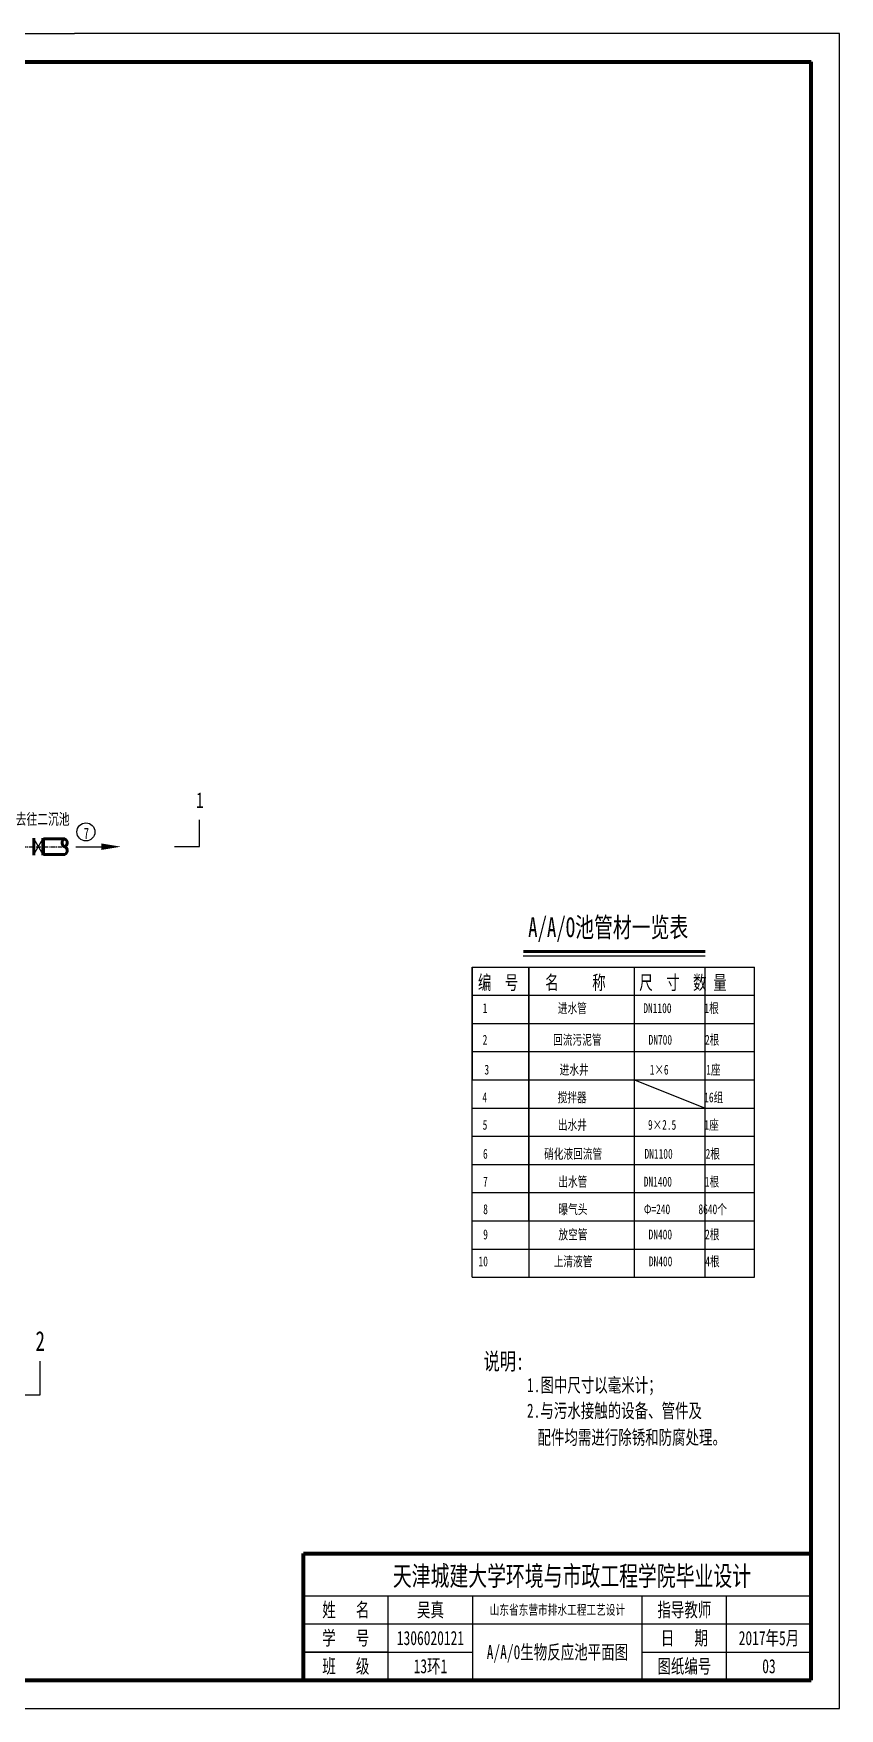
# Model space of a CAD drawing. Header units: millimetres. Extents: x 738100 to 1284508, y 138373 to 260796.
# Drawn here: x 849157 to 906300, y 141996 to 260796 of the extents above; entities that cross this region are included whole.
import ezdxf
from ezdxf.enums import TextEntityAlignment as Align

# ---------------------------------------------------------------- set-up
doc = ezdxf.new("R2010")
doc.units = ezdxf.units.MM
doc.linetypes.add('CENTER', pattern=[50.8, 31.75, -6.35, 6.35, -6.35])
doc.layers.add('标注', color=7, linetype='Continuous')
doc.layers.add('轴线', color=6, linetype='CENTER')
doc.layers.add('边框粗', color=7, linetype='Continuous', lineweight=100)
doc.layers.add('进水管', color=3, linetype='Continuous', lineweight=53)
doc.styles.add('样式 1', font='', dxfattribs={"width": 0.7, "height": 2500})
doc.styles.add('样式 3', font='', dxfattribs={"width": 0.7, "height": 1000})
doc.styles.add('长仿宋', font='simfang.ttf', dxfattribs={"width": 0.7})
doc.styles.add('长仿宋体', font='simfang.ttf', dxfattribs={"width": 0.7})
doc.styles.get('样式 1').set_extended_font_data('FangSong_GB2312')
doc.styles.get('样式 3').set_extended_font_data('FangSong_GB2312')

msp = doc.modelspace()

# ---------------------------------------------------------------- linework, layer by layer
for p, q in [((772063.655, 260796.31), (852063.655, 260796.31)), ((880266.628, 172586.222), (880266.628, 194586.222)), ((880266.628, 194586.222), (900266.628, 194586.222)), ((880266.628, 194586.222), (880266.628, 186586.222)), ((884266.628, 176586.222), (884266.628, 194586.222)), ((884266.628, 194586.222), (884266.628, 172586.222)), ((891766.628, 172586.222), (891766.628, 194586.222)), ((896766.628, 172586.222), (896766.628, 194586.222)), ((900266.628, 172586.222), (900266.628, 194586.222)), ((880266.628, 192586.222), (900266.628, 192586.222)), ((880266.628, 190586.222), (900266.628, 190586.222)), ((880266.628, 188586.222), (900266.628, 188586.222)), ((880266.628, 186586.222), (900266.628, 186586.222)), ((880266.628, 184586.222), (900266.628, 184586.222)), ((880266.628, 182586.222), (900266.628, 182586.222)), ((880266.628, 182586.222), (900266.628, 182586.222)), ((880266.628, 180586.222), (900266.628, 180586.222)), ((880266.628, 180586.222), (900266.628, 180586.222)), ((880266.628, 178586.222), (900266.628, 178586.222))]:
    msp.add_line(p, q)
at = {"ltscale": 10}
for p, q in [((860921.485, 203124.02), (860921.485, 205033.157)), ((849174.025, 203681.464), (849814.025, 202561.464)), ((849174.025, 202561.464), (849814.025, 203681.464)), ((859148.414, 203124.02), (860921.485, 203124.02)), ((891766.628, 186586.222), (896766.628, 184586.222)), ((880266.628, 176586.222), (900266.628, 176586.222)), ((880266.628, 174586.222), (900266.628, 174586.222)), ((880266.628, 172586.222), (900266.628, 172586.222)), ((849617.607, 164242.871), (849617.607, 166629.292)), ((847401.268, 164242.871), (849617.607, 164242.871))]:
    msp.add_line(p, q, dxfattribs=at)
at = {"lineweight": 25, "ltscale": 100}
msp.add_line((852162.686, 203121.464), (853966.787, 203121.464), dxfattribs=at)
at = {"lineweight": 53}
msp.add_line((883895.16, 195687.02), (896766.628, 195687.02), dxfattribs=at)
at = {"color": 7, "linetype": 'Continuous', "lineweight": 70}
for p, q in [((868300.048, 143996.31), (868300.048, 152996.31)), ((868300.048, 152996.31), (904300.048, 152996.31))]:
    msp.add_line(p, q, dxfattribs=at)
at = {"color": 7, "linetype": 'Continuous', "lineweight": 53}
msp.add_line((868300.048, 147996.31), (868300.048, 149996.31), dxfattribs=at)
at = {"color": 7, "linetype": 'Continuous', "lineweight": -3}
for p, q in [((868300.048, 149996.31), (904300.048, 149996.31)), ((874300.048, 143996.31), (874300.048, 149996.31)), ((880300.048, 143996.31), (880300.048, 149996.31)), ((892300.048, 143996.31), (892300.048, 149996.31)), ((898300.048, 143996.31), (898300.048, 149996.31)), ((868300.048, 145996.31), (868300.048, 147996.31)), ((868300.048, 147996.31), (904300.048, 147996.31)), ((868300.048, 145996.31), (880300.048, 145996.31)), ((892300.048, 145996.31), (904300.048, 145996.31))]:
    msp.add_line(p, q, dxfattribs=at)
at = {"lineweight": -3}
msp.add_line((874300.048, 145996.31), (868300.048, 145996.31), dxfattribs=at)
msp.add_lwpolyline([(772063.655, 260796.31), (738100.048, 260796.31), (738100.048, 141996.31), (906300.048, 141996.31), (906300.048, 260796.31), (852063.655, 260796.31)])
at = {"lineweight": 25, "ltscale": 100}
msp.add_lwpolyline([(853966.787, 203121.464, 460.23, 0, 0), (855347.477, 203121.322, 0, 0, 0)], format="xyseb", dxfattribs=at)
msp.add_circle((852871.801, 204167.357), 640)
at = {"layer": '标注', "ltscale": 10}
msp.add_line((883873.53, 195377.362), (896772.257, 195377.362), dxfattribs=at)
at = {"layer": '轴线', "ltscale": 10}
msp.add_line((846300.494, 203121.464), (851369.742, 203121.464), dxfattribs=at)
at = {"layer": '边框粗', "lineweight": 100}
for p, q in [((743100.048, 258796.31), (904300.048, 258796.31)), ((904300.048, 143996.31), (904300.048, 258796.31)), ((743100.048, 143996.31), (904300.048, 143996.31))]:
    msp.add_line(p, q, dxfattribs=at)
at = {"layer": '进水管', "ltscale": 10}
for p, q in [((849174.025, 203721.464), (849174.025, 202521.464)), ((849814.025, 203721.464), (849814.025, 202521.464)), ((849854.025, 203721.464), (849854.025, 202521.464)), ((849854.025, 203681.464), (851369.742, 203681.464)), ((849854.025, 202561.464), (851369.742, 202561.464))]:
    msp.add_line(p, q, dxfattribs=at)
for centre, start, end in [((851489.515, 203401.464), 113.159389, 246.840611), ((851249.969, 203401.464), 293.159389, 66.840611), ((851249.969, 202841.464), 293.159389, 66.840611)]:
    msp.add_arc(centre, 304.542, start, end, dxfattribs=at)

# ---------------------------------------------------------------- texts
at = {"style": '长仿宋', "width": 0.7}
msp.add_text('编  号    名     称     尺  寸  数 量', height=1000, dxfattribs=at).set_placement((880666.628, 192986.222))
at = {"style": '长仿宋体', "width": 0.7}
for s, height, p in [(' 1               进水管            DN1100       1根', 700, (880666.628, 191317.65)), (' 2              回流污泥管          DN700       2根', 700, (880666.628, 189073.802)), (' 3               进水井             1×6        1座', 700, (880793.876, 186957.858)), (' 4               搅拌器                         16组', 700, (880649.325, 184987.466)), (' 5               出水井             9×2.5      1座', 700, (880666.628, 183043.365)), (' 6            硝化液回流管         DN1100       2根', 700, (880692.632, 180986.222)), (' 7               出水管            DN1400       1根', 700, (880696.949, 179012.696)), (' 8               曝气头            Φ=240      8640个', 700, (880706.491, 177058.478)), (' 9               放空管             DN400       2根', 700, (880706.491, 175268.975)), ('10              上清液管            DN400       4根', 700, (880706.491, 173360.174)), ('  说明:', 1200, (879932.193, 166021.868)), ('1.图中尺寸以毫米计；', 1000, (884143.673, 164434.301)), ('2.与污水接触的设备、管件及', 1000, (884138.186, 162618.921)), ('  配件均需进行除锈和防腐处理。', 1000, (883935.017, 160728.588))]:
    msp.add_text(s, height=height, rotation=360, dxfattribs=at).set_placement(p)
at = {"lineweight": -3, "style": '长仿宋体', "width": 0.7}
for s, height, p in [('天津城建大学环境与市政工程学院毕业设计', 1400, (887334.399, 151399.114)), ('姓   名', 1000, (871300.048, 148996.31)), ('吴真', 1000, (877300.048, 148996.31)), ('指导教师', 1000, (895300.048, 148996.31)), ('学   号', 1000, (871300.048, 146996.31)), ('1306020121', 1000, (877300.048, 146996.31)), ('日   期', 1000, (895300.048, 146996.31)), ('2017年5月', 1000, (901300.048, 146996.31)), ('A/A/0生物反应池平面图', 1000, (886300.048, 145996.31)), ('班   级', 1000, (871300.048, 144996.31)), ('13环1', 1000, (877300.048, 144996.31)), ('图纸编号', 1000, (895300.048, 144996.31)), ('03', 1000, (901300.048, 144996.31))]:
    msp.add_text(s, height=height, dxfattribs=at).set_placement(p, align=Align.MIDDLE_CENTER)
at = {"style": '长仿宋体', "width": 0.7}
msp.add_text('山东省东营市排水工程工艺设计', height=700, rotation=360, dxfattribs=at).set_placement((886300.048, 148996.31), align=Align.MIDDLE_CENTER)
at = {"lineweight": -3, "attachment_point": 1, "style": '长仿宋体'}
for s, insert, char_height, width in [('1', (860681.778, 206978.575), 1120, 10678.90183), ('  A/A/O池管材一览表', (882892.236, 198104.162), 1400, 13577.21982), ('2', (849297.575, 168763.457), 1400, 13348.62728)]:
    msp.add_mtext(s, dxfattribs=dict(at, insert=insert, char_height=char_height, width=width))
at = {"insert": (852714.558, 203660.685), "char_height": 800, "width": 629.98608, "attachment_point": 7, "rotation": 0.00591567, "style": '样式 3'}
msp.add_mtext('7', dxfattribs=at)
at = {"layer": '标注', "insert": (851715.11, 204588.854), "char_height": 800, "width": 7774.2209, "attachment_point": 9, "style": '样式 1'}
msp.add_mtext('去往二沉池', dxfattribs=at)

doc.saveas('drawing.dxf')
